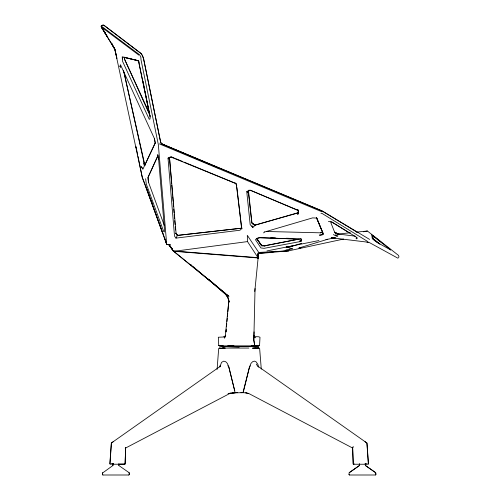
<?xml version="1.0" encoding="UTF-8"?>
<svg xmlns="http://www.w3.org/2000/svg" width="500" height="500" viewBox="0 0 500 500"><rect width="100%" height="100%" fill="white"/><g stroke="black" fill="none" stroke-linecap="round" stroke-linejoin="round"><path stroke-width="0.75" d="M255.044 288.556L253.831 340.131L254.688 345.363L258.856 345.688L259.569 345.369L259.994 337.25L258.612 336.756L253.463 336.631M257.744 258.675L257.844 254.1M112.906 465.475L112.95 463.925M113.012 463.925L112.975 465.475L102.375 473.131M359.519 463.925L359.475 465.475L349.188 472.694L348.944 474.469L349.475 475L375.412 475M359.581 463.925L359.544 465.475L349.25 472.694M253.912 337.106L254.05 331.887M144.987 91L150.125 116.894L150 119.056L149.231 119.288L122.631 61.469L122.206 56.837L138.006 60.65L139.244 62.062M257.987 258.506L258.263 253.819M116.831 58.163L114.838 49.231L111.481 43.175L112.662 45.438M217.087 369.494L218.681 348.5L219.425 348.075L248.9 348.05M246.094 392.887L243.188 392.688L243.294 391.275L249.494 366.975L250.944 363.45L252.569 361.737L254.394 361.125L256.094 361.825L257.9 364.4L258.688 367.181M226.062 331.394L226.269 329.1M226.475 326.812L226.756 323.756M226.962 321.469L227.237 318.419M227.375 316.887L227.719 313.075M227.862 311.55L228.762 301.625L225.325 335.856L224.475 338.119L225.113 336.788M254.781 291.481L258.113 258.062L257.931 253.456M300.206 238.675L301.5 239.144L259.637 237.712L256.806 238.369L255.475 239.713L260.912 247.95L264.125 248.331L301.081 241.4L301.206 240.169L299.519 241.062M226.069 332L226.244 330.456M168.256 244.469L166.7 244.338L165.019 239.094L166.7 244.331L167.369 244.425M243.188 392.688L249.494 366.975L250.475 365.806M301.081 241.4L301.456 239.194M220.106 365.469L219.838 366.987L221.562 362.325L223.781 361.15L225.719 361.719L227.35 363.419L228.794 366.856L234.831 391.281L228.794 366.856L227.794 365.712M297.962 213.269L298.506 210.619L297.6 209.725L298.575 211.012L297.831 214.5L298.381 210.45L297.587 209.719L298.575 211.038L297.638 213.744M398.587 257.85L398.931 256.575L398.512 255.4L367.369 231.006L356.575 232.131M225.712 335.206L225.431 336.119L223.713 336.987L218.319 337.25L218.744 345.369L223.25 345.881L255.1 345.856L259.569 345.369L257.719 345.369M122.269 58.969L123.006 57.088M157.9 155.731L148.019 177.413L148.094 179.669L148.644 182.669L164.356 225.581M158.231 155.019L148.019 177.387L148.669 182.631M144.75 165.325L155.238 142.925M168.556 159.062L169.569 157.481L168.019 158.175L174.519 236.088L175.956 238.125L177.406 235.419L176.069 233.469M352.644 447.475L353.219 446.881L352.644 447.475L353.231 464.075L354 463.944M102.681 472.694L102.375 474.469L102.9 475L128.837 475M248.4 191.5L249 190.419M249.131 189.994L248.506 191.081L251.962 223.156L254.537 225.081M247.331 192.906L248.575 190.781L246.756 191.694L250.188 224.662L253.119 227.688L251.819 226.044L254.269 226.575M263.669 232.9L264.325 231.887M258.113 258.062L257.913 257.238L257.444 257.925L175.281 251.388L173.3 250.975L169.55 245.194M169.913 245.656L172.619 249.756L169.35 245.469L169.638 245.069M128.775 475L129.369 474.469L129.062 472.694M375.344 475L375.938 474.469L375.7 472.694L365.406 465.475L365.363 463.925M241.031 229.175L239.988 230.225L175.956 238.125M224.262 336.912L225.325 335.856M125.225 448.175L125.669 447.775L125.094 464.056L124.312 463.944M113.269 441.681L111.325 443.15L109.838 464.05L110.562 464.244L109.981 463.663L111.412 442.981L220.362 366.25M323.156 233.519L322.062 234.312L319.294 235.012M116.181 54.994L114.825 49.231L101.4 27.031L107.025 36.219L101.069 26.194L102.975 25L103.987 25.331L141.106 53.544L142.531 55.731L143.637 58.9L160.712 142.562L162.119 143.975L321.994 210.9L357.188 232.288M101.069 26.194L103.056 25.056L104.125 25.45L141.056 53.494L142.519 55.712L143.606 58.963L160.725 142.625M113.281 463.669L111.65 464.244M223.819 336.838L225.625 335.863M230.431 393.162L125.356 448.162L125.669 447.475L125.081 464.075L124.319 463.894M113.481 463.675L112.556 464.094L111.287 463.656M367.788 464.244L368.331 463.663L366.9 442.981L257.981 366.275M169.188 157.587L171 156.788M246.756 191.694L250.331 190.238L298.381 210.45L298.575 211.038L298.506 210.619L250.344 190.244L248.194 191.025M286.556 247.625L290.094 246.956L301.65 243.25M168.019 158.175L170.963 157.069L236.244 183.706L241.812 229M258.069 253.6L258.081 257.775L247.5 241.594L173.475 251.381L169.494 245.512L167.537 244.4L170.631 244.662M266.938 250.931L318.919 240.55M355.944 238.125L356.887 237.819L356.806 238.956L356.987 237.556L331.869 222.044L328.413 221.431M319.662 235.706L323.494 234.45L316.644 218.05M365.031 463.669L365.744 464.075L367.025 463.656M258.812 347.238L255.881 347.219L252.519 348.169L258.856 348.044L259.644 348.531L261.288 369.144M327.756 239.237L298.825 248.044L300.25 248.137L299.475 247.869L301.637 247.456M266.606 231.488L320.581 232.825L322.55 232.237M264.413 232.056L312.594 217.887L316.762 218.081L322.837 233.1M298.556 212.556L254.95 225.206L251.775 222.819L248.25 190.956M298.419 212.862L254.725 225.175L251.831 222.831M275.975 251.219L273.725 251.844L258.581 253.256M258.856 348.044L257.087 348.531L252.519 348.169M256.488 238.588L259.731 237.694L298.506 239.125M320.544 232.838L322.706 232.269M367.75 464.244L368.475 464.05L366.987 443.15L365.044 441.681M292.394 246.056L286.1 247.2M289.125 248.938L292.256 248.256M343.587 239.069L288.863 250.8L258.562 253.606M363.569 231.806L367.369 231.006M325.919 239.638L335.031 237.738M292.725 248.888L285.988 249.919M353.994 463.894L353.219 464.056L352.625 447.725M298.244 239.244L264.731 245.794L261.294 245.275L256.594 238.562M299.869 238.938L264.531 245.806L261.2 245.225M292.137 246.119L286.45 247.069L290.094 246.956M277.131 251.625L288.863 250.8L258.137 252.475M242.775 392.688L243.438 392.587L240.938 392.688M177.406 235.419L242.069 228.119M169.45 157.331L176.1 233.519L177.369 235.413L241.838 228.188M338.075 234.05L350.412 232.769M335.863 237.844L332.044 238.238L331.806 237.594L332.106 238.225M219.494 346.737L222.731 346.438M249.869 346.737L255.225 346.444M235.538 392.688C218.631 394.856 235.219 392.206 237.375 392.688M221.506 345.631L218.744 345.369L222.831 345.506L219.406 345.637L223.256 345.881M251.169 345.881L258.9 345.637L257.488 345.556M118.531 464.244L124.475 464.206L112.856 464.244M118.462 464.231L124.475 464.206M227.638 345.887L233.962 345.881M226.556 346.419L251.756 346.419M239.175 347.206L223.088 346.444M242.838 392.688L232.306 392.881L235.475 392.688M353.831 464.244L365.456 464.244M257.781 345.369L254.688 345.363L253.831 340.131L253.938 335.6L254.1 337.131L255.763 337.769M320.956 213.337L321.919 213.35L367.45 241.35M259.175 237.394L260.725 237.444M270.794 237.763L275.438 237.906M286.281 238.244L289.381 238.344M331.188 237.744L368.225 242.237M367.069 242.2L368.837 242.275L397.875 258.175M265.113 246.056L261.837 245.888L256.663 238.363M174.331 251.062L257.644 257.631M255.581 346.438L258.819 346.737M254.363 224.812L255.662 224.956M334.812 232.675L336.562 233.819L355.131 236.15M365.744 464.075L366.656 464.244M330.619 221.825L332.031 222.113L349.137 232.706M124.506 57.444L138.025 60.663L138.787 62.112L149.25 113.138M337.837 233.944L338.988 234.219L334.688 232.2L338.606 234.156M124.494 57.375L138.025 60.663M177.369 235.413L175.75 233.088L177.537 235.469M219.425 348.075L221.219 348.531L225.387 348.1L222.5 347.225M248.55 393.544L245.769 392.837L248.538 393.381L352.406 447.919M336.562 233.819L339.131 234.594M335.256 234.869L337.95 235.906M171.363 156.844L174.237 158.031M175.675 158.625L182.862 161.594M184.3 162.188L235.338 183.269L236.581 184.806M369.6 239.412L322.013 210.881L161.931 144.056L160.219 142.306L162.119 143.975M335.475 233.069L337.262 233.806M159.35 143.875L322.056 211.825M161.231 143.7L209.119 164.119M211.262 165.031L215.55 166.863M216.981 167.469L219.125 168.381M333.331 234.587L337.419 236.6M376.887 242.306L390.65 249.919L389.119 248.512M379.5 243.75L374.462 240.538M253.581 335.312L253.95 335.525M118.769 465.475L129.125 472.694M101.337 26.1L139.531 54.713L140.781 56.769L141.062 60.025L158.325 144.494L166.7 244.338L142.306 177.531L114.838 49.231L111.469 43.181L112.656 45.419M138.85 55.119L101.337 26.988L114.838 49.231M373.325 236L381.831 242.738M372.8 238.487L379.325 243.663M372.044 237.925L379.85 244.1M210.144 281L173.969 251.562M173.3 250.975L228.956 296.337L226.438 294.244M208.837 279.5L218.956 288.025M220.15 289.025L222.525 291.031M223.719 292.031L225.506 293.538M190.837 264.581L192.019 265.594M193.2 266.6L194.969 268.119M196.156 269.125L225.688 294.375L228.344 298.337L225.688 294.375L208.144 279.006M252.4 223.55L253.706 224.737M390.65 249.919L371.575 234.769L372.519 238.781M372.525 238.794L373.862 240.094M349.012 474.469L349.538 475M102.444 474.469L102.969 475M142.756 168.45L141.2 166.619L142.856 169.275L155.231 142.95L154.381 138.425M235.325 183.012L236.544 184.5L236.725 186.038M169.35 245.469L172.6 249.688M256.656 238.312L261.812 245.888M258.356 251.856L247.306 235.338L247.5 241.594M256.288 364.069L257.775 366.362M105.475 33.675L101.4 27.031M372.356 236.319L373.288 237.95M138.006 60.65L138.737 61.962L150.125 116.894M316.762 218.081L316.469 217.519L322.869 232.825M124.712 59.606L124.344 57.119L124.706 59.556L149.75 113.975M144.969 165.569L123.469 70.244M124.706 59.556L150.094 115.794M165.006 239.169L145.825 186.5M330.875 222.744L334.594 232.106M146.9 189.225L149.356 195.719M150.988 200.044L152.35 203.65M157.375 154.469L158.619 159.2L164.556 230.413L164.338 231.969L163.738 231.625L146.3 184.05L145.631 178.725M146.075 187.069L162.919 233.787M227.275 296.25L229.275 302.031L228.525 299.075M143.525 162.894L144.188 165.356M145.812 186.337L142.306 177.531L137.994 156.438M124.006 72.387L144.406 164.425M136.3 148.15L135.994 146.762L136.306 148.262M136.45 148.9L137.688 154.931M116.325 55.656L116.881 58.388M158.025 156.219L158.625 159.244M141.512 73.481L141.812 75.006M143.019 81.1L144.681 89.475M155.238 143.038L154.45 138.637L120.481 64.725L119.787 66.681L120.606 65.912L120.675 67.719M236.9 187.575L241.588 228.337M228.412 298.994L228.762 302.294M169.469 157.238L171.65 183.556M171.781 185.1L172.613 195.162M172.744 196.713L173.131 201.356M173.256 202.906L173.575 206.775M173.769 209.1L174.094 212.969M174.219 214.519L174.544 218.388M174.731 220.712L175.056 224.581M175.244 226.9L175.506 230M365.3 463.925L365.337 465.475L375.631 472.694L375.869 474.469M118.794 463.925L118.837 465.475M129.3 473.131L129.3 474.469M171.944 248.419L170.75 247.413L171.931 248.425"/></g></svg>
